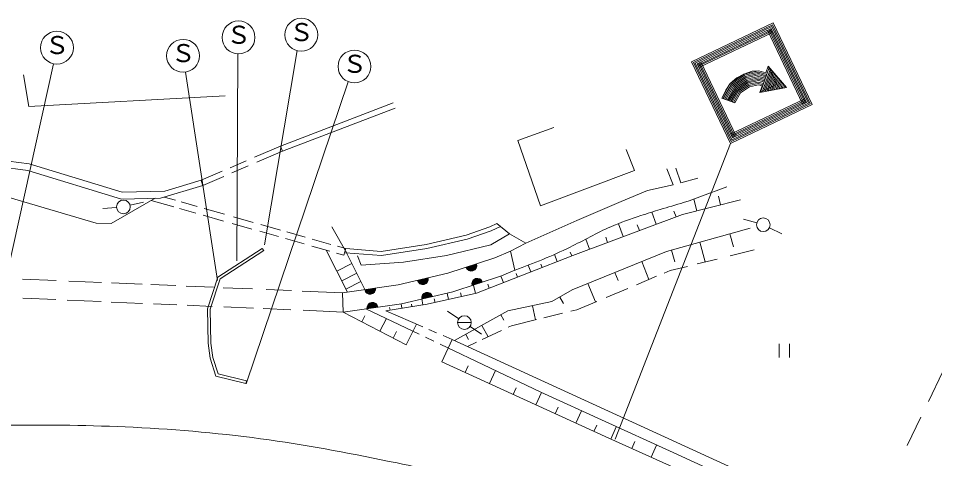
# Model space of a CAD drawing. Units: millimetres, scale not verified. Extents: x 40000 to 680000, y 20000 to 380000.
# Drawn here: x 134413 to 201348, y 302598 to 334779 of the extents above; entities that cross this region are included whole.
import ezdxf
from ezdxf.enums import TextEntityAlignment as Align

# ---------------------------------------------------------------- set-up
doc = ezdxf.new("R2010")
doc.units = ezdxf.units.MM
doc.header["$LTSCALE"] = 1000
for name, color, linetype, lineweight in [('M-BGD', 7, 'Continuous', 13), ('M-BMK', 2, 'Continuous', 13), ('M-STR-HTXT', 7, 'Continuous', 13), ('M-STR-STRC', 7, 'Continuous', 13)]:
    doc.layers.add(name, color=color, linetype=linetype, lineweight=lineweight)
doc.styles.add('ＭＳ ゴシック', font='')
doc.styles.get('ＭＳ ゴシック').set_extended_font_data('MS Gothic')

msp = doc.modelspace()

# ---------------------------------------------------------------- linework, layer by layer
at = {"layer": 'M-BGD'}
for p, q in [((135184, 328335), (134798, 330652)), ((149525, 329107), (135184, 328335)), ((161793, 328592), (153569, 325448)), ((161936, 328218), (153719, 325077)), ((173536, 326808), (170901, 325845)), ((121712, 325457), (135097, 323648)), ((121779, 325952), (135204, 324138)), ((153569, 325448), (151658, 324624)), ((153569, 325448), (153713, 325074)), ((170901, 325845), (172545, 321085)), ((153719, 325077), (151828, 324262)), ((179429, 323664), (178806, 325194)), ((135204, 324138), (142007, 322074)), ((151066, 324369), (149881, 323859)), ((151194, 323989), (150018, 323482)), ((135097, 323648), (141939, 321573)), ((149297, 323607), (147763, 322946)), ((172545, 321085), (179429, 323664)), ((182241, 322610), (181775, 323782)), ((182453, 323825), (182807, 322765)), ((147763, 322946), (145107, 322149)), ((147763, 322946), (147902, 322518)), ((149433, 323230), (147900, 322569)), ((182807, 322765), (184036, 323090)), ((142007, 322074), (145107, 322149)), ((147900, 322569), (144808, 321642)), ((178455, 321381), (180362, 322186)), ((180362, 322186), (182241, 322610)), ((140087, 319818), (133324, 321816)), ((144412, 321632), (141192, 319773)), ((141939, 321573), (144808, 321642)), ((142584, 321115), (143554, 321355)), ((145760, 321002), (144125, 321466)), ((145905, 321480), (145065, 321719)), ((147467, 321036), (146306, 321366)), ((175206, 319996), (178455, 321381)), ((187158, 321522), (182920, 320434)), ((183762, 321568), (183983, 320707)), ((185547, 321788), (185710, 321150)), ((141594, 320955), (140594, 320885)), ((147368, 320545), (146178, 320883)), ((149473, 320466), (147982, 320890)), ((182304, 320685), (182461, 320263)), ((149398, 319967), (147908, 320391)), ((151572, 319869), (150132, 320279)), ((171490, 318343), (175206, 319996)), ((182920, 320434), (174909, 317453)), ((180685, 320610), (181014, 319725)), ((188354, 319835), (187394, 320105)), ((141192, 319773), (140087, 319818)), ((151461, 319381), (150032, 319787)), ((153564, 319303), (152131, 319710)), ((158403, 317609), (157319, 319529)), ((167117, 318932), (168847, 319536)), ((168847, 319536), (169369, 319786)), ((168962, 319259), (169625, 319577)), ((169369, 319786), (170293, 319029)), ((178241, 319760), (178590, 318823)), ((179621, 319689), (179779, 319265)), ((187881, 319441), (181764, 317735)), ((189284, 319475), (190184, 319035)), ((153417, 318825), (152046, 319215)), ((155283, 318295), (153920, 318682)), ((155368, 318790), (154026, 319172)), ((157251, 318255), (155886, 318643)), ((164199, 318244), (167117, 318932)), ((164256, 317949), (167201, 318643)), ((167201, 318643), (168962, 319259)), ((170293, 319029), (168921, 318223)), ((171490, 318343), (170293, 319029)), ((175870, 318634), (176139, 317911)), ((177316, 318792), (177461, 318403)), ((186650, 318091), (186389, 319025)), ((148990, 315867), (152234, 317968)), ((152234, 317968), (152343, 317800)), ((157178, 317756), (155844, 318135)), ((158331, 317948), (157715, 318123)), ((158331, 317948), (158194, 317467)), ((158331, 317948), (160926, 317744)), ((160926, 317744), (164199, 318244)), ((160937, 317442), (164256, 317949)), ((168921, 318223), (165678, 317455)), ((170366, 317755), (171490, 318343)), ((184588, 316973), (184187, 318411)), ((149158, 315738), (152343, 317800)), ((156897, 317836), (158456, 314772)), ((158194, 317467), (157661, 317619)), ((158307, 317649), (160937, 317442)), ((158386, 317643), (159725, 314953)), ((159447, 316751), (159192, 317431)), ((165678, 317455), (162549, 316963)), ((169219, 317264), (170366, 317755)), ((170366, 317755), (170683, 316368)), ((174909, 317453), (171674, 316182)), ((173571, 317508), (173768, 317005)), ((174732, 317689), (174836, 317424)), ((181764, 317735), (174868, 314925)), ((182370, 316979), (182130, 317838)), ((188166, 317851), (186398, 317417)), ((158777, 316857), (157680, 316298)), ((162549, 316963), (159447, 316751)), ((165778, 316144), (169219, 317264)), ((171654, 316730), (171844, 316248)), ((172591, 316809), (172682, 316578)), ((180480, 315694), (179949, 316996)), ((183282, 316653), (182024, 316345)), ((185459, 317187), (183992, 316827)), ((159128, 316153), (158036, 315597)), ((162147, 315298), (165778, 316144)), ((166154, 314794), (169712, 315952)), ((171674, 316182), (167885, 314699)), ((169667, 315937), (169851, 315468)), ((169712, 315952), (170683, 316368)), ((170769, 316134), (170873, 315868)), ((178235, 315610), (177995, 316199)), ((182024, 316345), (181588, 316161)), ((134720, 315726), (137188, 315619)), ((138099, 315580), (140494, 315477)), ((141225, 315445), (143447, 315349)), ((144103, 315321), (145915, 315243)), ((148220, 313555), (148990, 315867)), ((148420, 313525), (149158, 315738)), ((158081, 314718), (162147, 315298)), ((159428, 315548), (158342, 314996)), ((167661, 315285), (167797, 314679)), ((168697, 315355), (168815, 315063)), ((176572, 314048), (176023, 315396)), ((181029, 315925), (179578, 315314)), ((146664, 315211), (148674, 315124)), ((149372, 315094), (151517, 315001)), ((152515, 314958), (154373, 314878)), ((155157, 314844), (158081, 314718)), ((158081, 314718), (158150, 313314)), ((162405, 313920), (166154, 314794)), ((167885, 314699), (164268, 313891)), ((165727, 314695), (165828, 314240)), ((166716, 314717), (166775, 314451)), ((174868, 314925), (173391, 314085)), ((178929, 315041), (177345, 314374)), ((134732, 314324), (137159, 314219)), ((137986, 314183), (140474, 314076)), ((141202, 314045), (143481, 313947)), ((163891, 314267), (163959, 313842)), ((164799, 314270), (164855, 314022)), ((173391, 314085), (170175, 313390)), ((174224, 313938), (173957, 314407)), ((176674, 314091), (175216, 313477)), ((144285, 313912), (145983, 313839)), ((146754, 313805), (148568, 313727)), ((148271, 311028), (148220, 313555)), ((148471, 311044), (148420, 313525)), ((149426, 313690), (151584, 313597)), ((152292, 313567), (154321, 313479)), ((155221, 313440), (158150, 313314)), ((158150, 313314), (162405, 313920)), ((162742, 310911), (158150, 313314)), ((163694, 311694), (159803, 313550)), ((164268, 313891), (161259, 313408)), ((161259, 313408), (163969, 312232)), ((161534, 313652), (161566, 313458)), ((162376, 313916), (162427, 313596)), ((163127, 313880), (163154, 313712)), ((166584, 312825), (165754, 313385)), ((170175, 313390), (166282, 311223)), ((172189, 312743), (171965, 313777)), ((175216, 313477), (174764, 313367)), ((159728, 313041), (159501, 312607)), ((161306, 312833), (160825, 311914)), ((169869, 312718), (169656, 313100)), ((172262, 312760), (170436, 312318)), ((174168, 313223), (172807, 312892)), ((163497, 312436), (162742, 310911)), ((164406, 312042), (164960, 311801)), ((166494, 312546), (167494, 312546)), ((167414, 312265), (168244, 311705)), ((168728, 311505), (168269, 312329)), ((169707, 311971), (168288, 311297)), ((170436, 312318), (170205, 312208)), ((162038, 311886), (161789, 311410)), ((164775, 311178), (164159, 311472)), ((165337, 309687), (166108, 311302)), ((165445, 311591), (166108, 311302)), ((166108, 311302), (196403, 297431)), ((167300, 311319), (167100, 311678)), ((148426, 309942), (148271, 311028)), ((148622, 309988), (148471, 311044)), ((172576, 307457), (165224, 310964)), ((167883, 311105), (167224, 310791)), ((190001, 309990), (190001, 310990)), ((190751, 310990), (190751, 309990)), ((148851, 308630), (148426, 309942)), ((149007, 308797), (148622, 309988)), ((177545, 304089), (165337, 309687)), ((167283, 309377), (167062, 308896)), ((151043, 308082), (148851, 308630)), ((151091, 308276), (149007, 308797)), ((169273, 309033), (168837, 308082)), ((201937, 308971), (200885, 306778)), ((151091, 308276), (151043, 308082)), ((170767, 307765), (170552, 307296)), ((172632, 307432), (172220, 306531)), ((181974, 303161), (172576, 307457)), ((173854, 306364), (173634, 305883)), ((175550, 306098), (175135, 305194)), ((200338, 305638), (199345, 303567)), ((176669, 305049), (176458, 304588)), ((178094, 304935), (177686, 304026)), ((188607, 299130), (177545, 304089)), ((179450, 303856), (179218, 303339)), ((181035, 303590), (180637, 302703)), ((196171, 296717), (181974, 303161))]:
    msp.add_line(p, q, dxfattribs=at)
for centre in [(142094, 321000), (188831, 319693), (166994, 312546)]:
    msp.add_circle(centre, 500, dxfattribs=at)
for centre, radius, start, end in [((167499, 316704), 400, 198.02472, 18.02472), ((167499, 316704), 400, 198.02472, 18.02472), ((167499, 316704), 350, 198.02472, 18.02472), ((167499, 316704), 300, 198.02472, 18.02472), ((167499, 316704), 250, 198.02472, 18.02472), ((167499, 316704), 200, 198.02472, 18.02472), ((167499, 316704), 150, 198.02472, 18.02472), ((167499, 316704), 100, 198.02472, 18.02472), ((167499, 316704), 50, 198.02472, 18.02472), ((163962, 315721), 400, 193.1204, 13.1204), ((163962, 315721), 400, 193.1204, 13.1204), ((163962, 315721), 350, 193.1204, 13.1204), ((163962, 315721), 300, 193.1204, 13.1204), ((163962, 315721), 250, 193.1204, 13.1204), ((163962, 315721), 200, 193.1204, 13.1204), ((163962, 315721), 150, 193.1204, 13.1204), ((163962, 315721), 100, 193.1204, 13.1204), ((163962, 315721), 50, 193.1204, 13.1204), ((167933, 315373), 400, 18.02472, 198.02472), ((167933, 315373), 400, 18.02472, 198.02472), ((167933, 315373), 350, 18.02472, 198.02472), ((167933, 315373), 300, 18.02472, 198.02472), ((167933, 315373), 250, 18.02472, 198.02472), ((167933, 315373), 200, 18.02472, 198.02472), ((167933, 315373), 150, 18.02472, 198.02472), ((167933, 315373), 100, 18.02472, 198.02472), ((167933, 315373), 50, 18.02472, 198.02472), ((160114, 315008), 400, 188.11015, 8.11015), ((160114, 315008), 400, 188.11015, 8.11015), ((160114, 315008), 350, 188.11015, 8.11015), ((160114, 315008), 300, 188.11015, 8.11015), ((160114, 315008), 250, 188.11015, 8.11015), ((160114, 315008), 200, 188.11015, 8.11015), ((160114, 315008), 150, 188.11015, 8.11015), ((160114, 315008), 100, 188.11015, 8.11015), ((160114, 315008), 50, 188.11015, 8.11015), ((164280, 314357), 400, 13.1204, 193.1204), ((164280, 314357), 400, 13.1204, 193.1204), ((164280, 314357), 350, 13.1204, 193.1204), ((164280, 314357), 300, 13.1204, 193.1204), ((164280, 314357), 250, 13.1204, 193.1204), ((160278, 313617), 400, 8.11015, 188.11015), ((160278, 313617), 400, 8.11015, 188.11015), ((160278, 313617), 350, 8.11015, 188.11015), ((164280, 314357), 200, 13.1204, 193.1204), ((164280, 314357), 150, 13.1204, 193.1204), ((164280, 314357), 100, 13.1204, 193.1204), ((164280, 314357), 50, 13.1204, 193.1204), ((160278, 313617), 300, 8.11015, 188.11015), ((160278, 313617), 250, 8.11015, 188.11015), ((160278, 313617), 200, 8.11015, 188.11015), ((160278, 313617), 150, 8.11015, 188.11015), ((160278, 313617), 100, 8.11015, 188.11015), ((160278, 313617), 50, 8.11015, 188.11015)]:
    msp.add_arc(centre, radius, start, end, dxfattribs=at)
msp.add_open_spline([(170698, 316362), (172055, 316887), (173411, 317411), (174713, 318054), (175706, 318545), (176668, 319105), (177682, 319547), (178400, 319861), (179144, 320115), (179889, 320360), (180358, 320515), (180827, 320665), (181299, 320808), (181868, 320981), (182441, 321142), (183008, 321322), (184073, 321661), (185116, 322064), (186160, 322467)], degree=3, knots=[0, 0, 0, 0, 1, 1, 1, 2, 2, 2, 3, 3, 3, 4, 4, 4, 5, 5, 5, 6, 6, 6, 6], dxfattribs=at)
at = {"layer": 'M-BMK'}
msp.add_open_spline([(73885, 294085), (76369, 294923), (78853, 295762), (81351, 296556), (84312, 297498), (87293, 298377), (90299, 299164), (92858, 299834), (95434, 300437), (98019, 301004), (100295, 301504), (102577, 301975), (104870, 302385), (107468, 302849), (110079, 303234), (112693, 303612), (114530, 303877), (116369, 304139), (118214, 304328), (120542, 304565), (122880, 304685), (125219, 304788), (127997, 304910), (130774, 305009), (133553, 305043), (136638, 305082), (139724, 305042), (142807, 304890), (146125, 304727), (149438, 304434), (152726, 303970), (155864, 303527), (158978, 302927), (162082, 302283), (164220, 301839), (166354, 301374), (168473, 300851), (169030, 300714), (169587, 300572), (170143, 300431)], degree=3, knots=[0, 0, 0, 0, 1, 1, 1, 2, 2, 2, 3, 3, 3, 4, 4, 4, 5, 5, 5, 6, 6, 6, 7, 7, 7, 8, 8, 8, 9, 9, 9, 10, 10, 10, 11, 11, 11, 12, 12, 12, 13, 13, 13, 13], dxfattribs=at)
at = {"layer": 'M-STR-HTXT'}
for p, q in [((150362, 317049), (150459, 332184)), ((152389, 318229), (154782, 332417)), ((133164, 314142), (136976, 331459)), ((148960, 315623), (146624, 330855)), ((151056, 308060), (158514, 330149))]:
    msp.add_line(p, q, dxfattribs=at)
for centre in [(155082, 333579), (150499, 333384), (137232, 332632), (146448, 332042), (158966, 331260)]:
    msp.add_circle(centre, 1200, dxfattribs=at)
at = {"layer": 'M-STR-STRC'}
for p, q in [((183595, 331600), (189554, 334437)), ((183728, 331552), (189507, 334304)), ((183862, 331505), (189459, 334171)), ((183995, 331458), (189412, 334037)), ((189412, 334037), (191992, 328620)), ((189459, 334171), (192125, 328573)), ((189507, 334304), (192258, 328526)), ((189554, 334437), (192392, 328478)), ((184038, 331367), (189455, 333947)), ((184081, 331277), (189498, 333857)), ((184124, 331187), (189541, 333766)), ((189141, 333908), (191721, 328491)), ((189232, 333951), (191811, 328534)), ((189322, 333994), (191901, 328577)), ((183595, 331600), (186433, 325641)), ((183728, 331552), (186480, 325774)), ((183862, 331505), (186527, 325907)), ((183995, 331458), (186575, 326041)), ((184085, 331501), (186665, 326084)), ((184175, 331544), (186755, 326127)), ((184266, 331587), (186845, 326170)), ((187415, 330707), (186420, 330024)), ((187415, 330707), (186902, 330422)), ((188514, 330949), (187415, 330707)), ((188011, 330911), (187415, 330707)), ((188511, 330845), (187456, 330614)), ((188508, 330742), (187496, 330520)), ((188514, 330949), (188011, 330911)), ((189056, 330585), (188508, 330742)), ((189090, 330680), (188511, 330845)), ((189027, 330802), (188514, 330949)), ((188633, 329392), (189269, 331185)), ((188761, 329453), (189344, 331097)), ((188888, 329514), (189419, 331010)), ((188968, 329440), (189494, 330922)), ((189027, 330802), (189024, 330803)), ((189027, 330802), (189194, 331273)), ((189082, 329461), (189569, 330834)), ((189194, 331273), (189821, 329958)), ((189194, 331273), (190514, 329726)), ((189195, 329482), (189644, 330746)), ((186420, 330024), (185796, 328942)), ((186420, 330024), (186087, 329530)), ((186902, 330422), (186420, 330024)), ((187456, 330614), (186495, 329955)), ((187496, 330520), (186571, 329885)), ((187537, 330427), (186646, 329816)), ((187577, 330333), (186721, 329746)), ((187618, 330240), (186797, 329676)), ((187658, 330146), (186872, 329607)), ((187699, 330053), (186947, 329537)), ((188505, 330639), (187537, 330427)), ((188501, 330536), (187577, 330333)), ((188498, 330433), (187618, 330240)), ((188495, 330330), (187658, 330146)), ((188492, 330227), (187699, 330053)), ((188488, 330124), (187739, 329959)), ((188485, 330021), (187780, 329866)), ((188822, 329924), (188485, 330021)), ((188855, 330019), (188488, 330124)), ((188889, 330113), (188492, 330227)), ((188922, 330208), (188495, 330330)), ((188956, 330302), (188498, 330433)), ((188989, 330397), (188501, 330536)), ((189023, 330491), (188505, 330639)), ((189309, 329503), (189719, 330658)), ((189423, 329524), (189794, 330570)), ((189536, 329545), (189869, 330482)), ((189650, 329566), (189944, 330395)), ((189763, 329587), (190019, 330307)), ((189877, 329608), (190094, 330219)), ((189990, 329629), (190168, 330131)), ((190104, 329650), (190243, 330043)), ((186087, 329530), (185796, 328942)), ((186495, 329955), (185892, 328908)), ((186571, 329885), (185987, 328874)), ((186646, 329816), (186083, 328840)), ((186721, 329746), (186179, 328806)), ((186797, 329676), (186275, 328772)), ((186872, 329607), (186371, 328738)), ((186947, 329537), (186467, 328704)), ((187022, 329468), (186562, 328670)), ((187098, 329398), (186658, 328636)), ((186754, 328602), (187173, 329328)), ((187739, 329959), (187022, 329468)), ((187780, 329866), (187098, 329398)), ((187173, 329328), (187820, 329772)), ((187820, 329772), (188482, 329918)), ((188482, 329918), (188752, 329840)), ((188585, 329369), (189821, 329958)), ((188752, 329840), (188585, 329369)), ((188585, 329369), (190514, 329726)), ((190217, 329671), (190318, 329955)), ((190331, 329692), (190393, 329867)), ((190444, 329713), (190468, 329780)), ((186754, 328602), (185796, 328942)), ((186446, 326311), (191863, 328891)), ((186489, 326221), (191906, 328801)), ((186532, 326131), (191949, 328710)), ((186433, 325641), (192392, 328478)), ((186480, 325774), (192258, 328526)), ((186527, 325907), (192125, 328573)), ((186575, 326041), (191992, 328620)), ((186433, 325641), (177999, 304029))]:
    msp.add_line(p, q, dxfattribs=at)

# ---------------------------------------------------------------- texts
at = {"layer": 'M-STR-HTXT', "style": 'ＭＳ ゴシック'}
for p in [(149609, 332523), (154192, 332718), (136342, 331771), (145558, 331181), (158076, 330399)]:
    msp.add_text('Ｓ', height=1320, dxfattribs=at).set_placement(p, align=Align.BOTTOM_LEFT)

doc.saveas('drawing.dxf')
